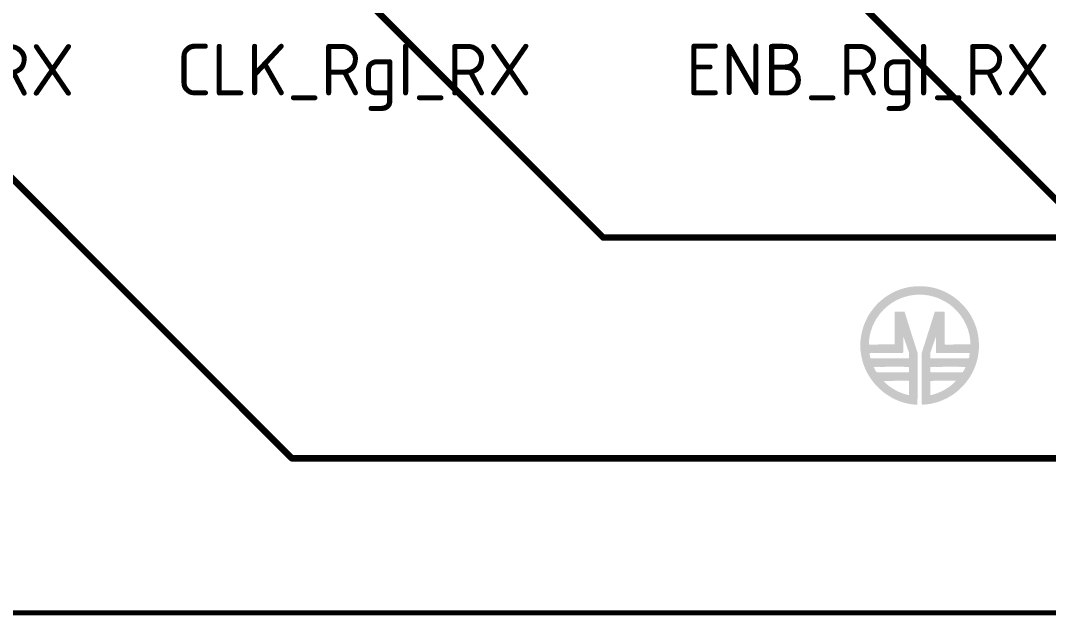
# Model space of a CAD drawing. Header units: inches. Extents: x 0 to 220, y 0 to 79.
# Drawn here: x 40.56 to 80.47, y -0.1 to 22.99 of the extents above; entities that cross this region are included whole.
import ezdxf

# ---------------------------------------------------------------- set-up
doc = ezdxf.new("R2010")
doc.units = ezdxf.units.IN
for name, color, linetype in [('Mechanical 1- Top Assy', 6, 'Continuous'), ('Top Layer- Top', 1, 'Continuous'), ('Top Overlay- Top Silk', 2, 'Continuous')]:
    doc.layers.add(name, color=color, linetype=linetype)
doc.styles.add('GOST type B', font='', dxfattribs={"height": 0.2})
doc.styles.get('GOST type B').set_extended_font_data('GOST type B')

msp = doc.modelspace()

# ---------------------------------------------------------------- hatches: boundary and pattern name
at = {"layer": 'Top Overlay- Top Silk'}
h = msp.add_hatch(color=2, dxfattribs=at)
h.paths.add_polyline_path([(75.674, 12.675), (75.691, 12.668), (75.705, 12.665), (75.795, 12.656), (75.816, 12.653), (75.835, 12.648), (75.884, 12.643), (75.898, 12.639), (75.918, 12.636), (75.937, 12.631), (75.969, 12.626), (75.998, 12.617), (76.039, 12.61), (76.063, 12.6), (76.087, 12.597), (76.101, 12.593), (76.125, 12.583), (76.154, 12.578), (76.171, 12.571), (76.186, 12.566), (76.2, 12.562), (76.224, 12.552), (76.238, 12.549), (76.272, 12.535), (76.304, 12.523), (76.349, 12.506), (76.367, 12.497), (76.389, 12.489), (76.395, 12.484), (76.413, 12.479), (76.436, 12.467), (76.582, 12.392), (76.613, 12.375), (76.661, 12.347), (76.682, 12.334), (76.688, 12.33), (76.709, 12.316), (76.726, 12.306), (76.76, 12.282), (76.767, 12.279), (76.774, 12.272), (76.791, 12.262), (76.798, 12.255), (76.804, 12.252), (76.828, 12.235), (76.835, 12.231), (76.849, 12.217), (76.856, 12.214), (76.863, 12.207), (76.869, 12.204), (76.888, 12.188), (76.9, 12.18), (76.91, 12.17), (76.917, 12.166), (76.927, 12.156), (76.934, 12.153), (76.948, 12.139), (76.955, 12.135), (76.972, 12.118), (76.979, 12.115), (76.992, 12.101), (76.999, 12.098), (77.044, 12.054), (77.049, 12.052), (77.052, 12.045), (77.064, 12.036), (77.137, 11.963), (77.139, 11.958), (77.146, 11.954), (77.155, 11.943), (77.185, 11.912), (77.189, 11.905), (77.195, 11.902), (77.199, 11.895), (77.213, 11.881), (77.216, 11.874), (77.23, 11.861), (77.233, 11.854), (77.25, 11.837), (77.254, 11.83), (77.26, 11.823), (77.264, 11.816), (77.277, 11.802), (77.281, 11.796), (77.295, 11.782), (77.298, 11.775), (77.339, 11.721), (77.361, 11.688), (77.375, 11.668), (77.38, 11.662), (77.383, 11.656), (77.39, 11.649), (77.407, 11.618), (77.414, 11.611), (77.417, 11.604), (77.435, 11.574), (77.448, 11.553), (77.452, 11.546), (77.458, 11.54), (77.482, 11.495), (77.513, 11.437), (77.561, 11.338), (77.564, 11.331), (77.592, 11.27), (77.605, 11.236), (77.622, 11.198), (77.628, 11.179), (77.636, 11.157), (77.639, 11.143), (77.648, 11.121), (77.657, 11.092), (77.665, 11.07), (77.674, 11.041), (77.687, 10.993), (77.691, 10.979), (77.696, 10.957), (77.701, 10.938), (77.708, 10.911), (77.713, 10.889), (77.718, 10.87), (77.721, 10.846), (77.727, 10.824), (77.73, 10.807), (77.733, 10.793), (77.737, 10.776), (77.74, 10.749), (77.744, 10.728), (77.749, 10.696), (77.752, 10.686), (77.757, 10.605), (77.762, 10.58), (77.759, 10.573), (77.762, 10.563), (77.768, 10.496), (77.769, 10.228), (77.766, 10.218), (77.762, 10.173), (77.759, 10.149), (77.754, 10.097), (77.75, 10.059), (77.745, 10.04), (77.74, 10.004), (77.737, 9.977), (77.73, 9.939), (77.725, 9.921), (77.721, 9.897), (77.718, 9.883), (77.713, 9.864), (77.709, 9.851), (77.706, 9.834), (77.703, 9.813), (77.699, 9.799), (77.691, 9.77), (77.684, 9.743), (77.677, 9.726), (77.674, 9.712), (77.669, 9.694), (77.662, 9.676), (77.657, 9.658), (77.645, 9.625), (77.639, 9.606), (77.628, 9.574), (77.617, 9.547), (77.612, 9.542), (77.607, 9.519), (77.598, 9.501), (77.588, 9.477), (77.575, 9.446), (77.566, 9.424), (77.561, 9.419), (77.552, 9.396), (77.544, 9.381), (77.486, 9.268), (77.472, 9.244), (77.455, 9.214), (77.448, 9.207), (77.421, 9.156), (77.414, 9.149), (77.4, 9.125), (77.394, 9.118), (77.383, 9.101), (77.361, 9.069), (77.349, 9.05), (77.317, 9.007), (77.312, 9.002), (77.308, 8.995), (77.301, 8.988), (77.291, 8.971), (77.281, 8.961), (77.271, 8.944), (77.26, 8.934), (77.257, 8.927), (77.233, 8.903), (77.23, 8.896), (77.216, 8.882), (77.213, 8.876), (77.195, 8.859), (77.192, 8.852), (77.178, 8.838), (77.177, 8.833), (77.17, 8.829), (77.161, 8.821), (77.158, 8.814), (77.127, 8.783), (77.125, 8.778), (77.119, 8.775), (77.112, 8.765), (77.105, 8.761), (77.1, 8.756), (77.096, 8.749), (77.084, 8.741), (77.078, 8.73), (77.071, 8.727), (77.03, 8.686), (77.023, 8.683), (77.014, 8.674), (77.013, 8.669), (77.006, 8.666), (76.992, 8.652), (76.985, 8.648), (76.968, 8.631), (76.962, 8.628), (76.948, 8.614), (76.941, 8.611), (76.917, 8.587), (76.91, 8.584), (76.897, 8.57), (76.89, 8.567), (76.847, 8.534), (76.835, 8.526), (76.828, 8.519), (76.822, 8.515), (76.774, 8.481), (76.767, 8.478), (76.76, 8.471), (76.743, 8.461), (76.719, 8.444), (76.712, 8.44), (76.675, 8.416), (76.668, 8.413), (76.661, 8.406), (76.61, 8.379), (76.603, 8.372), (76.589, 8.368), (76.569, 8.355), (76.545, 8.341), (76.528, 8.334), (76.521, 8.331), (76.49, 8.314), (76.46, 8.3), (76.453, 8.297), (76.395, 8.269), (76.364, 8.256), (76.34, 8.245), (76.323, 8.239), (76.304, 8.234), (76.299, 8.228), (76.275, 8.222), (76.244, 8.208), (76.226, 8.203), (76.208, 8.196), (76.19, 8.191), (76.157, 8.179), (76.138, 8.174), (76.116, 8.169), (76.094, 8.16), (76.055, 8.152), (76.033, 8.143), (76, 8.138), (75.983, 8.134), (75.954, 8.126), (75.922, 8.121), (75.908, 8.117), (75.889, 8.112), (75.846, 8.107), (75.826, 8.104), (75.732, 8.092), (75.698, 8.088), (75.691, 8.085), (75.681, 8.088), (75.671, 8.085), (75.659, 8.08), (75.657, 8.075), (75.556, 8.076), (75.553, 8.121), (75.549, 8.145), (75.553, 10.091), (75.556, 10.102), (75.561, 10.127), (75.568, 10.144), (75.573, 10.163), (75.58, 10.187), (75.589, 10.209), (75.597, 10.238), (75.604, 10.255), (75.611, 10.283), (75.621, 10.307), (75.626, 10.329), (75.63, 10.342), (75.638, 10.361), (75.643, 10.383), (75.65, 10.401), (75.655, 10.416), (75.66, 10.435), (75.672, 10.474), (75.676, 10.488), (75.686, 10.512), (75.693, 10.539), (75.703, 10.563), (75.708, 10.585), (75.713, 10.604), (75.72, 10.621), (75.724, 10.634), (75.737, 10.679), (75.744, 10.703), (75.754, 10.727), (75.759, 10.745), (75.766, 10.763), (75.773, 10.79), (75.788, 10.839), (75.797, 10.862), (75.802, 10.88), (75.805, 10.894), (75.817, 10.926), (75.824, 10.954), (75.831, 10.971), (75.835, 10.985), (75.84, 11.003), (75.848, 11.026), (75.857, 11.055), (75.865, 11.077), (75.872, 11.104), (75.881, 11.126), (75.886, 11.145), (75.889, 11.159), (75.896, 11.176), (75.901, 11.191), (75.908, 11.218), (75.916, 11.241), (75.922, 11.259), (75.934, 11.292), (75.937, 11.309), (75.94, 11.323), (75.947, 11.34), (75.956, 11.369), (75.964, 11.391), (75.969, 11.41), (75.973, 11.43), (75.983, 11.454), (75.986, 11.468), (75.995, 11.49), (76, 11.505), (76.007, 11.533), (76.014, 11.55), (76.021, 11.577), (76.027, 11.594), (76.031, 11.608), (76.038, 11.632), (76.045, 11.649), (76.058, 11.686), (76.067, 11.695), (76.425, 11.691), (76.43, 11.686), (76.434, 11.673), (76.437, 11.423), (76.434, 11.413), (76.437, 11.403), (76.439, 10.629), (76.437, 10.617), (76.441, 10.607), (76.437, 10.583), (76.441, 10.573), (76.437, 10.552), (76.441, 10.542), (76.437, 10.518), (76.441, 10.508), (76.444, 10.419), (76.463, 10.414), (77.433, 10.418), (77.441, 10.426), (77.438, 10.535), (77.435, 10.546), (77.431, 10.604), (77.428, 10.614), (77.423, 10.67), (77.417, 10.689), (77.414, 10.703), (77.411, 10.744), (77.407, 10.754), (77.404, 10.768), (77.392, 10.824), (77.388, 10.838), (77.383, 10.856), (77.38, 10.87), (77.375, 10.892), (77.371, 10.906), (77.366, 10.925), (77.351, 10.967), (77.341, 11.008), (77.332, 11.027), (77.32, 11.06), (77.305, 11.102), (77.298, 11.119), (77.289, 11.142), (77.284, 11.147), (77.279, 11.166), (77.252, 11.22), (77.245, 11.237), (77.225, 11.278), (77.216, 11.294), (77.189, 11.345), (77.172, 11.376), (77.148, 11.413), (77.144, 11.42), (77.127, 11.444), (77.124, 11.451), (77.107, 11.475), (77.103, 11.481), (77.088, 11.5), (77.076, 11.519), (77.026, 11.586), (77.018, 11.594), (77.014, 11.601), (77.004, 11.611), (77.001, 11.618), (76.987, 11.632), (76.984, 11.639), (76.967, 11.656), (76.963, 11.662), (76.95, 11.676), (76.946, 11.683), (76.915, 11.714), (76.912, 11.721), (76.811, 11.821), (76.804, 11.825), (76.77, 11.859), (76.763, 11.862), (76.75, 11.876), (76.743, 11.879), (76.729, 11.893), (76.722, 11.896), (76.709, 11.91), (76.702, 11.913), (76.692, 11.924), (76.685, 11.927), (76.671, 11.941), (76.664, 11.944), (76.654, 11.954), (76.637, 11.965), (76.63, 11.972), (76.623, 11.975), (76.6, 11.992), (76.593, 11.995), (76.582, 12.006), (76.559, 12.019), (76.535, 12.036), (76.511, 12.05), (76.487, 12.067), (76.436, 12.094), (76.398, 12.115), (76.251, 12.187), (76.234, 12.194), (76.21, 12.204), (76.144, 12.229), (76.125, 12.238), (76.106, 12.243), (76.084, 12.252), (76.057, 12.258), (76.022, 12.269), (76.009, 12.272), (75.986, 12.281), (75.968, 12.286), (75.947, 12.289), (75.93, 12.296), (75.889, 12.303), (75.875, 12.306), (75.853, 12.311), (75.836, 12.315), (75.823, 12.318), (75.795, 12.322), (75.751, 12.328), (75.734, 12.332), (75.703, 12.335), (75.659, 12.339), (75.638, 12.342), (75.601, 12.346), (75.585, 12.347), (75.575, 12.344), (75.355, 12.346), (75.3, 12.342), (75.259, 12.339), (75.213, 12.334), (75.18, 12.328), (75.167, 12.325), (75.121, 12.32), (75.093, 12.313), (75.018, 12.299), (74.994, 12.289), (74.97, 12.286), (74.952, 12.281), (74.929, 12.272), (74.909, 12.269), (74.899, 12.265), (74.854, 12.252), (74.832, 12.243), (74.813, 12.238), (74.796, 12.231), (74.774, 12.223), (74.755, 12.217), (74.731, 12.207), (74.687, 12.187), (74.649, 12.17), (74.619, 12.156), (74.506, 12.098), (74.482, 12.084), (74.462, 12.071), (74.431, 12.054), (74.41, 12.04), (74.404, 12.036), (74.395, 12.031), (74.393, 12.03), (74.386, 12.023), (74.363, 12.009), (74.272, 11.943), (74.26, 11.934), (74.253, 11.927), (74.246, 11.924), (74.236, 11.913), (74.229, 11.91), (74.211, 11.895), (74.192, 11.876), (74.185, 11.872), (74.171, 11.859), (74.166, 11.857), (74.163, 11.85), (74.158, 11.845), (74.151, 11.842), (74.134, 11.825), (74.127, 11.821), (74.096, 11.791), (74.089, 11.787), (74.053, 11.751), (74.05, 11.744), (74.002, 11.697), (73.999, 11.69), (73.985, 11.676), (73.982, 11.669), (73.965, 11.652), (73.961, 11.645), (73.937, 11.621), (73.934, 11.615), (73.92, 11.601), (73.917, 11.594), (73.903, 11.58), (73.893, 11.563), (73.886, 11.557), (73.883, 11.55), (73.849, 11.502), (73.845, 11.495), (73.838, 11.488), (73.835, 11.481), (73.828, 11.475), (73.814, 11.451), (73.801, 11.43), (73.797, 11.423), (73.79, 11.417), (73.773, 11.386), (73.767, 11.379), (73.746, 11.341), (73.698, 11.249), (73.688, 11.225), (73.657, 11.16), (73.627, 11.089), (73.621, 11.07), (73.613, 11.051), (73.606, 11.027), (73.598, 11.005), (73.589, 10.976), (73.58, 10.954), (73.575, 10.935), (73.572, 10.921), (73.565, 10.904), (73.56, 10.882), (73.557, 10.865), (73.553, 10.851), (73.545, 10.822), (73.541, 10.798), (73.536, 10.776), (73.529, 10.742), (73.526, 10.728), (73.522, 10.701), (73.512, 10.64), (73.509, 10.609), (73.505, 10.568), (73.5, 10.522), (73.497, 10.477), (73.5, 10.419), (73.516, 10.414), (74.492, 10.418), (74.501, 10.426), (74.499, 10.472), (74.501, 11.328), (74.497, 11.338), (74.501, 11.352), (74.504, 11.683), (74.513, 11.695), (74.875, 11.691), (74.88, 11.686), (74.887, 11.669), (74.892, 11.651), (74.9, 11.628), (74.906, 11.61), (74.912, 11.592), (74.918, 11.574), (74.924, 11.55), (74.933, 11.528), (74.936, 11.51), (74.943, 11.493), (74.948, 11.475), (74.955, 11.451), (74.964, 11.429), (74.974, 11.391), (74.982, 11.372), (74.986, 11.358), (74.989, 11.338), (74.999, 11.314), (75.005, 11.295), (75.011, 11.278), (75.017, 11.259), (75.023, 11.232), (75.034, 11.208), (75.037, 11.188), (75.047, 11.164), (75.052, 11.145), (75.056, 11.131), (75.063, 11.114), (75.068, 11.096), (75.076, 11.073), (75.081, 11.055), (75.095, 11.01), (75.099, 10.996), (75.107, 10.974), (75.112, 10.955), (75.116, 10.942), (75.128, 10.909), (75.133, 10.891), (75.136, 10.877), (75.143, 10.86), (75.15, 10.833), (75.158, 10.81), (75.163, 10.795), (75.167, 10.781), (75.174, 10.764), (75.177, 10.754), (75.184, 10.727), (75.191, 10.71), (75.194, 10.696), (75.201, 10.672), (75.211, 10.648), (75.216, 10.629), (75.22, 10.616), (75.232, 10.576), (75.24, 10.554), (75.244, 10.541), (75.254, 10.513), (75.259, 10.494), (75.266, 10.467), (75.276, 10.443), (75.283, 10.416), (75.297, 10.371), (75.305, 10.349), (75.31, 10.331), (75.322, 10.298), (75.327, 10.279), (75.331, 10.266), (75.343, 10.233), (75.348, 10.214), (75.351, 10.201), (75.362, 10.177), (75.365, 10.163), (75.373, 10.141), (75.385, 10.102), (75.389, 10.088), (75.387, 8.471), (75.389, 8.418), (75.385, 8.408), (75.389, 8.397), (75.387, 8.341), (75.389, 8.316), (75.385, 8.305), (75.384, 8.105), (75.385, 8.1), (75.382, 8.09), (75.38, 8.075), (75.261, 8.078), (75.254, 8.085), (75.215, 8.09), (75.167, 8.094), (75.15, 8.097), (75.136, 8.1), (75.109, 8.104), (75.092, 8.107), (75.064, 8.111), (75.047, 8.114), (75.034, 8.117), (74.999, 8.124), (74.967, 8.129), (74.957, 8.133), (74.916, 8.143), (74.897, 8.148), (74.883, 8.152), (74.865, 8.157), (74.841, 8.164), (74.807, 8.174), (74.793, 8.177), (74.771, 8.186), (74.752, 8.191), (74.728, 8.201), (74.714, 8.205), (74.682, 8.216), (74.66, 8.225), (74.626, 8.239), (74.603, 8.247), (74.585, 8.256), (74.554, 8.269), (74.532, 8.278), (74.526, 8.283), (74.509, 8.29), (74.369, 8.362), (74.363, 8.368), (74.345, 8.375), (74.325, 8.389), (74.308, 8.399), (74.281, 8.416), (74.263, 8.426), (74.183, 8.479), (74.163, 8.493), (74.158, 8.498), (74.134, 8.512), (74.115, 8.527), (74.11, 8.532), (74.103, 8.536), (74.06, 8.568), (74.048, 8.58), (74.042, 8.584), (74.023, 8.599), (74.014, 8.608), (74.007, 8.611), (73.99, 8.628), (73.983, 8.631), (73.966, 8.648), (73.96, 8.652), (73.946, 8.666), (73.939, 8.669), (73.912, 8.696), (73.905, 8.7), (73.89, 8.715), (73.886, 8.722), (73.878, 8.73), (73.871, 8.734), (73.821, 8.783), (73.818, 8.79), (73.77, 8.838), (73.768, 8.843), (73.761, 8.847), (73.756, 8.852), (73.753, 8.859), (73.736, 8.876), (73.732, 8.882), (73.715, 8.9), (73.712, 8.906), (73.698, 8.92), (73.695, 8.927), (73.688, 8.934), (73.685, 8.94), (73.671, 8.954), (73.668, 8.961), (73.657, 8.971), (73.654, 8.978), (73.644, 8.988), (73.64, 8.995), (73.63, 9.005), (73.627, 9.012), (73.575, 9.084), (73.572, 9.091), (73.562, 9.101), (73.548, 9.125), (73.514, 9.176), (73.497, 9.203), (73.476, 9.241), (73.463, 9.262), (73.435, 9.313), (73.401, 9.378), (73.394, 9.395), (73.364, 9.46), (73.35, 9.49), (73.329, 9.538), (73.326, 9.552), (73.319, 9.559), (73.314, 9.577), (73.307, 9.595), (73.302, 9.61), (73.299, 9.624), (73.29, 9.646), (73.283, 9.663), (73.268, 9.712), (73.261, 9.736), (73.247, 9.781), (73.244, 9.801), (73.237, 9.818), (73.232, 9.84), (73.229, 9.857), (73.225, 9.871), (73.217, 9.9), (73.212, 9.933), (73.206, 9.951), (73.2, 9.999), (73.196, 10.013), (73.193, 10.044), (73.189, 10.054), (73.186, 10.088), (73.183, 10.112), (73.177, 10.165), (73.174, 10.179), (73.171, 10.185), (73.165, 10.187), (73.167, 10.568), (73.172, 10.57), (73.179, 10.597), (73.184, 10.66), (73.188, 10.687), (73.195, 10.728), (73.2, 10.774), (73.203, 10.788), (73.208, 10.81), (73.212, 10.827), (73.218, 10.868), (73.222, 10.882), (73.227, 10.901), (73.23, 10.915), (73.235, 10.937), (73.239, 10.95), (73.244, 10.969), (73.247, 10.983), (73.253, 11.005), (73.263, 11.032), (73.266, 11.049), (73.273, 11.066), (73.276, 11.08), (73.282, 11.099), (73.29, 11.121), (73.307, 11.169), (73.316, 11.191), (73.319, 11.205), (73.329, 11.229), (73.338, 11.251), (73.343, 11.256), (73.346, 11.27), (73.355, 11.292), (73.364, 11.311), (73.394, 11.376), (73.439, 11.461), (73.469, 11.519), (73.476, 11.526), (73.48, 11.54), (73.487, 11.546), (73.49, 11.553), (73.507, 11.58), (73.517, 11.598), (73.524, 11.604), (73.538, 11.628), (73.572, 11.68), (73.589, 11.703), (73.621, 11.746), (73.635, 11.767), (73.64, 11.772), (73.644, 11.779), (73.65, 11.785), (73.654, 11.792), (73.671, 11.809), (73.681, 11.826), (73.691, 11.837), (73.695, 11.843), (73.719, 11.867), (73.722, 11.874), (73.739, 11.891), (73.743, 11.898), (73.756, 11.912), (73.76, 11.919), (73.79, 11.949), (73.794, 11.956), (73.891, 12.054), (73.898, 12.057), (73.903, 12.062), (73.907, 12.069), (73.919, 12.077), (73.942, 12.101), (73.949, 12.105), (73.966, 12.122), (73.973, 12.125), (73.99, 12.142), (73.997, 12.146), (74.011, 12.159), (74.018, 12.163), (74.024, 12.17), (74.031, 12.173), (74.045, 12.187), (74.052, 12.19), (74.071, 12.205), (74.076, 12.211), (74.082, 12.214), (74.089, 12.221), (74.096, 12.224), (74.127, 12.248), (74.159, 12.27), (74.18, 12.284), (74.192, 12.293), (74.216, 12.306), (74.223, 12.313), (74.229, 12.316), (74.257, 12.334), (74.263, 12.337), (74.284, 12.351), (74.291, 12.354), (74.311, 12.368), (74.322, 12.371), (74.342, 12.385), (74.393, 12.412), (74.451, 12.443), (74.468, 12.45), (74.561, 12.494), (74.593, 12.506), (74.615, 12.515), (74.646, 12.528), (74.678, 12.54), (74.697, 12.545), (74.728, 12.559), (74.755, 12.566), (74.8, 12.579), (74.813, 12.583), (74.836, 12.591), (74.854, 12.597), (74.875, 12.6), (74.892, 12.607), (74.931, 12.615), (74.945, 12.619), (74.964, 12.624), (75.006, 12.632), (75.039, 12.638), (75.049, 12.641), (75.081, 12.646), (75.112, 12.649), (75.129, 12.653), (75.143, 12.656), (75.17, 12.66), (75.211, 12.663), (75.242, 12.667), (75.256, 12.67), (75.262, 12.673), (75.264, 12.678)])
h.paths.add_polyline_path([(74.844, 10.698), (74.837, 10.694), (74.834, 10.681), (74.83, 10.138), (74.827, 10.1), (74.82, 10.09), (74.796, 10.086), (74.786, 10.09), (74.742, 10.086), (74.738, 10.09), (74.728, 10.086), (74.337, 10.085), (74.308, 10.086), (74.298, 10.083), (74.274, 10.086), (74.238, 10.085), (74.209, 10.086), (74.199, 10.083), (74.175, 10.086), (74.142, 10.085), (74.127, 10.086), (74.117, 10.083), (73.719, 10.085), (73.714, 10.083), (73.703, 10.086), (73.681, 10.085), (73.666, 10.086), (73.656, 10.083), (73.63, 10.085), (73.541, 10.081), (73.529, 10.076), (73.524, 10.071), (73.528, 10.02), (73.531, 10.009), (73.538, 9.986), (73.541, 9.962), (73.546, 9.933), (73.551, 9.914), (73.555, 9.9), (73.565, 9.883), (73.606, 9.88), (73.625, 9.878), (73.635, 9.881), (73.649, 9.878), (75.049, 9.881), (75.054, 9.887), (75.058, 9.9), (75.058, 9.958), (75.058, 9.962), (75.054, 10.105), (75.051, 10.115), (75.042, 10.138), (75.037, 10.153), (75.029, 10.175), (75.023, 10.19), (75.008, 10.233), (75.003, 10.249), (74.988, 10.291), (74.984, 10.305), (74.972, 10.334), (74.967, 10.353), (74.957, 10.38), (74.953, 10.394), (74.943, 10.421), (74.938, 10.44), (74.935, 10.453), (74.924, 10.477), (74.918, 10.494), (74.912, 10.513), (74.907, 10.518), (74.902, 10.544), (74.895, 10.561), (74.887, 10.583), (74.883, 10.597), (74.873, 10.621), (74.868, 10.646), (74.861, 10.663), (74.851, 10.691)], flags=0)
h.paths.add_polyline_path([(76.101, 10.698), (76.089, 10.696), (76.082, 10.679), (76.077, 10.657), (76.07, 10.64), (76.065, 10.621), (76.058, 10.604), (76.048, 10.57), (76.038, 10.546), (76.031, 10.522), (76.022, 10.5), (76.009, 10.462), (76.004, 10.447), (76, 10.433), (75.986, 10.399), (75.981, 10.377), (75.973, 10.358), (75.961, 10.325), (75.949, 10.286), (75.94, 10.264), (75.93, 10.237), (75.918, 10.197), (75.905, 10.163), (75.898, 10.136), (75.887, 10.112), (75.884, 10.098), (75.882, 10.035), (75.884, 9.996), (75.881, 9.986), (75.884, 9.941), (75.887, 9.883), (75.903, 9.878), (75.913, 9.881), (75.957, 9.878), (75.961, 9.881), (75.971, 9.878), (77.371, 9.881), (77.377, 9.887), (77.383, 9.904), (77.388, 9.922), (77.392, 9.936), (77.399, 9.977), (77.402, 9.994), (77.409, 10.021), (77.412, 10.049), (77.414, 10.071), (77.406, 10.079), (77.371, 10.083), (77.288, 10.085), (77.255, 10.083), (77.245, 10.086), (77.231, 10.083), (77.221, 10.086), (77.202, 10.085), (77.177, 10.086), (77.173, 10.083), (77.163, 10.086), (77.098, 10.083), (76.975, 10.083), (76.304, 10.085), (76.289, 10.083), (76.278, 10.086), (76.239, 10.085), (76.12, 10.088), (76.109, 10.098), (76.106, 10.693)], flags=0)
h.paths.add_polyline_path([(74.875, 9.55), (74.598, 9.55), (73.92, 9.548), (73.905, 9.55), (73.895, 9.547), (73.874, 9.55), (73.864, 9.547), (73.84, 9.55), (73.83, 9.547), (73.693, 9.543), (73.688, 9.535), (73.691, 9.525), (73.729, 9.453), (73.749, 9.415), (73.763, 9.391), (73.78, 9.361), (73.799, 9.342), (73.823, 9.338), (73.961, 9.337), (73.97, 9.338), (73.98, 9.335), (74.108, 9.337), (74.141, 9.335), (74.151, 9.338), (74.164, 9.335), (74.73, 9.337), (74.762, 9.335), (74.772, 9.338), (74.786, 9.335), (74.894, 9.337), (74.909, 9.335), (74.919, 9.338), (74.945, 9.337), (75.044, 9.34), (75.054, 9.347), (75.058, 9.361), (75.054, 9.538), (75.049, 9.543), (75.035, 9.547), (74.907, 9.548), (74.885, 9.547)], flags=0)
h.paths.add_polyline_path([(77.071, 9.55), (77.061, 9.547), (77.026, 9.55), (77.013, 9.547), (76.968, 9.55), (76.099, 9.548), (76.087, 9.55), (76.077, 9.547), (76.053, 9.55), (76.043, 9.547), (75.889, 9.543), (75.884, 9.528), (75.882, 9.448), (75.884, 9.439), (75.881, 9.429), (75.884, 9.405), (75.881, 9.395), (75.884, 9.35), (75.889, 9.342), (75.903, 9.338), (75.993, 9.337), (76.022, 9.338), (76.026, 9.335), (76.036, 9.338), (76.062, 9.337), (76.091, 9.338), (76.101, 9.335), (76.125, 9.338), (76.156, 9.335), (76.166, 9.338), (76.208, 9.337), (76.21, 9.338), (76.214, 9.338), (76.224, 9.335), (77.025, 9.337), (77.04, 9.335), (77.05, 9.338), (77.093, 9.337), (77.119, 9.338), (77.122, 9.335), (77.132, 9.338), (77.148, 9.347), (77.151, 9.354), (77.158, 9.361), (77.161, 9.367), (77.192, 9.419), (77.209, 9.449), (77.216, 9.466), (77.226, 9.484), (77.247, 9.528), (77.243, 9.545), (77.096, 9.548)], flags=0)
h.paths.add_polyline_path([(76.863, 9.007), (76.173, 9.007), (75.886, 9.004), (75.882, 8.946), (75.881, 8.927), (75.884, 8.917), (75.881, 8.903), (75.882, 8.881), (75.881, 8.862), (75.884, 8.852), (75.881, 8.838), (75.882, 8.816), (75.881, 8.794), (75.884, 8.783), (75.881, 8.773), (75.884, 8.749), (75.881, 8.739), (75.882, 8.502), (75.881, 8.483), (75.884, 8.473), (75.887, 8.456), (75.903, 8.45), (75.913, 8.454), (75.935, 8.459), (75.964, 8.467), (75.986, 8.473), (76.009, 8.481), (76.029, 8.485), (76.046, 8.491), (76.074, 8.498), (76.106, 8.51), (76.125, 8.515), (76.156, 8.529), (76.169, 8.532), (76.2, 8.546), (76.232, 8.558), (76.238, 8.563), (76.256, 8.568), (76.342, 8.609), (76.367, 8.621), (76.384, 8.631), (76.436, 8.659), (76.46, 8.672), (76.49, 8.689), (76.497, 8.696), (76.521, 8.71), (76.545, 8.727), (76.562, 8.737), (76.582, 8.751), (76.589, 8.754), (76.596, 8.761), (76.613, 8.771), (76.68, 8.821), (76.688, 8.829), (76.695, 8.833), (76.712, 8.85), (76.719, 8.853), (76.733, 8.867), (76.74, 8.87), (76.746, 8.877), (76.753, 8.881), (76.762, 8.893), (76.774, 8.901), (76.784, 8.911), (76.791, 8.915), (76.822, 8.946), (76.828, 8.949), (76.837, 8.958), (76.84, 8.964), (76.852, 8.973), (76.864, 8.985), (76.871, 8.999)], flags=0)
h.paths.add_polyline_path([(75.025, 9.007), (74.069, 9.004), (74.067, 8.995), (74.082, 8.976), (74.117, 8.942), (74.123, 8.939), (74.141, 8.922), (74.147, 8.918), (74.154, 8.908), (74.161, 8.905), (74.175, 8.891), (74.182, 8.888), (74.205, 8.864), (74.212, 8.86), (74.226, 8.847), (74.233, 8.843), (74.246, 8.829), (74.253, 8.826), (74.272, 8.811), (74.284, 8.802), (74.291, 8.795), (74.298, 8.792), (74.311, 8.782), (74.313, 8.78), (74.322, 8.771), (74.328, 8.768), (74.361, 8.746), (74.381, 8.732), (74.409, 8.715), (74.421, 8.707), (74.451, 8.689), (74.475, 8.672), (74.499, 8.662), (74.506, 8.659), (74.513, 8.652), (74.571, 8.621), (74.656, 8.58), (74.718, 8.553), (74.75, 8.541), (74.795, 8.524), (74.813, 8.515), (74.832, 8.51), (74.854, 8.502), (74.873, 8.497), (74.912, 8.485), (74.935, 8.479), (74.964, 8.471), (74.991, 8.464), (75.011, 8.461), (75.029, 8.454), (75.042, 8.45), (75.054, 8.459), (75.058, 8.483), (75.054, 8.999), (75.049, 9.004)], flags=0)

# ---------------------------------------------------------------- linework, layer by layer
at = {"layer": 'Mechanical 1- Top Assy'}
msp.add_lwpolyline([(0, 0, 0.2, 0.2, 0), (220, 0, 0.2, 0.2, 0)], format="xyseb", dxfattribs=at)
at = {"layer": 'Top Layer- Top'}
for points in [[(51.688, 26.059, 0.254, 0.254, 0), (63.178, 14.569, 0.254, 0.254, 0)], [(72.4, 24.4, 0.254, 0.254, 0), (81.677, 15.123, 0.254, 0.254, 0)], [(33.139, 23.953, 0.254, 0.254, 0), (51.092, 6, 0.254, 0.254, 0)], [(63.178, 14.569, 0.254, 0.254, 0), (163.731, 14.569, 0.254, 0.254, 0)], [(51.092, 6, 0.254, 0.254, 0), (170.243, 6, 0.254, 0.254, 0)]]:
    msp.add_lwpolyline(points, format="xyseb", dxfattribs=at)
for points in [[(63.115, 14.569, 0.127, 0.127, 1), (63.242, 14.569, 0.127, 0.127, 1)], [(63.115, 14.569, 0.127, 0.127, 1), (63.242, 14.569, 0.127, 0.127, 1)], [(51.028, 6, 0.127, 0.127, 1), (51.155, 6, 0.127, 0.127, 1)], [(51.028, 6, 0.127, 0.127, 1), (51.155, 6, 0.127, 0.127, 1)]]:
    msp.add_lwpolyline(points, format="xyseb", close=True, dxfattribs=at)

# ---------------------------------------------------------------- texts
at = {"layer": 'Top Overlay- Top Silk', "style": 'GOST type B'}
for s, p in [('DAT_RgI_RX', (28.3, 20.074)), ('CLK_RgI_RX', (46.6, 20.085)), ('ENB_RgI_RX', (66.4, 20.085))]:
    msp.add_text(s, height=2, dxfattribs=at).set_placement(p)

doc.saveas('drawing.dxf')
